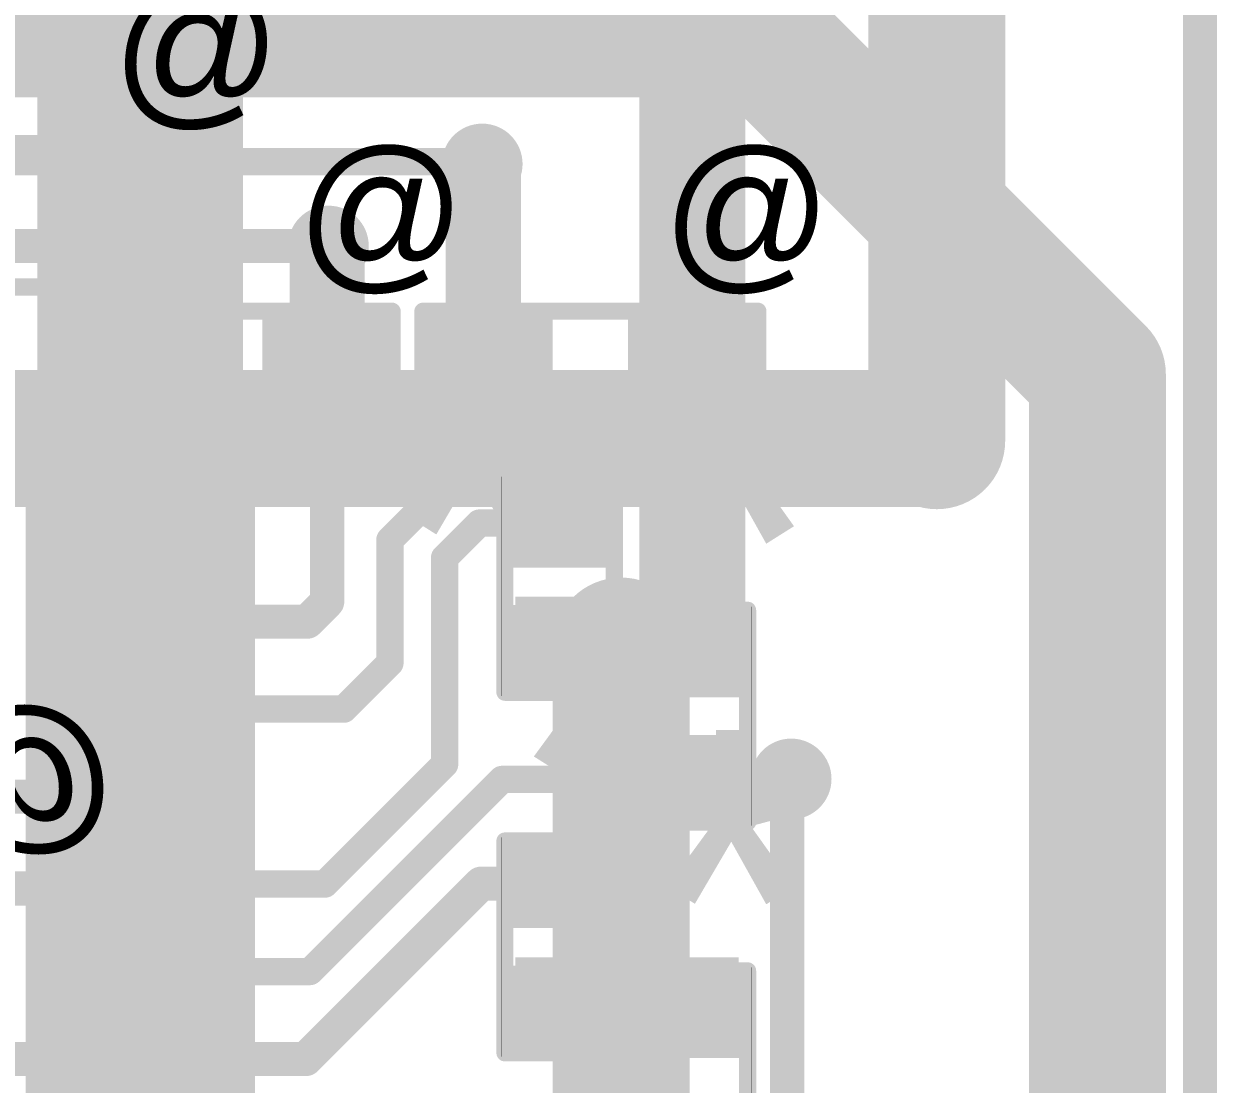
# Model space of a CAD drawing. Header units: millimetres. Extents: x -0.27 to 3.22, y -0.27 to 1.91.
# Drawn here: x 2.8709 to 3.22, y 0.5698 to 0.88 of the extents above; entities that cross this region are included whole.
import ezdxf

# ---------------------------------------------------------------- set-up
doc = ezdxf.new("R2010")
doc.units = ezdxf.units.MM
doc.header["$MEASUREMENT"] = 0
for name, color, linetype in [('BottomLayer', 5, 'Continuous'), ('BottomOverlay', 54, 'Continuous'), ('Mechanical2', 216, 'Continuous'), ('TopLayer', 1, 'Continuous'), ('TopOverlay', 2, 'Continuous'), ('TopPaste', 8, 'Continuous'), ('TopSolder', 216, 'Continuous'), ('ViaHoleLayer', 16, 'Continuous')]:
    doc.layers.add(name, color=color, linetype=linetype)
doc.styles.add('Arial', font='', dxfattribs={"height": 0.2})
doc.styles.get('Arial').set_extended_font_data('Arial')

# ---------------------------------------------------------------- blocks, each defined once
blk = doc.blocks.new('24_TSSOP_13')
at = {"layer": 'TopLayer'}
for points in [[(-0.1437, 0.14961), (-0.08465, 0.14961), (-0.08465, 0.13189), (-0.1437, 0.13189)], [(0.08465, 0.14961), (0.1437, 0.14961), (0.1437, 0.13189), (0.08465, 0.13189)], [(-0.1437, 0.12402), (-0.08465, 0.12402), (-0.08465, 0.1063), (-0.1437, 0.1063)], [(0.08465, 0.12402), (0.1437, 0.12402), (0.1437, 0.1063), (0.08465, 0.1063)], [(-0.1437, 0.09843), (-0.08465, 0.09843), (-0.08465, 0.08071), (-0.1437, 0.08071)], [(0.08465, 0.09843), (0.1437, 0.09843), (0.1437, 0.08071), (0.08465, 0.08071)], [(-0.1437, 0.07283), (-0.08465, 0.07283), (-0.08465, 0.05512), (-0.1437, 0.05512)], [(0.08465, 0.07283), (0.1437, 0.07283), (0.1437, 0.05512), (0.08465, 0.05512)], [(-0.1437, 0.04724), (-0.08465, 0.04724), (-0.08465, 0.02953), (-0.1437, 0.02953)], [(0.08465, 0.04724), (0.1437, 0.04724), (0.1437, 0.02953), (0.08465, 0.02953)], [(-0.1437, 0.02165), (-0.08465, 0.02165), (-0.08465, 0.00394), (-0.1437, 0.00394)], [(0.08465, 0.02165), (0.1437, 0.02165), (0.1437, 0.00394), (0.08465, 0.00394)], [(-0.1437, -0.00394), (-0.08465, -0.00394), (-0.08465, -0.02165), (-0.1437, -0.02165)], [(0.08465, -0.00394), (0.1437, -0.00394), (0.1437, -0.02165), (0.08465, -0.02165)], [(-0.1437, -0.02953), (-0.08465, -0.02953), (-0.08465, -0.04724), (-0.1437, -0.04724)], [(0.08465, -0.02953), (0.1437, -0.02953), (0.1437, -0.04724), (0.08465, -0.04724)], [(-0.1437, -0.05512), (-0.08465, -0.05512), (-0.08465, -0.07283), (-0.1437, -0.07283)], [(0.08465, -0.05512), (0.1437, -0.05512), (0.1437, -0.07283), (0.08465, -0.07283)], [(-0.1437, -0.08071), (-0.08465, -0.08071), (-0.08465, -0.09843), (-0.1437, -0.09843)], [(0.08465, -0.08071), (0.1437, -0.08071), (0.1437, -0.09843), (0.08465, -0.09843)], [(-0.1437, -0.1063), (-0.08465, -0.1063), (-0.08465, -0.12402), (-0.1437, -0.12402)], [(0.08465, -0.1063), (0.1437, -0.1063), (0.1437, -0.12402), (0.08465, -0.12402)], [(-0.1437, -0.13189), (-0.08465, -0.13189), (-0.08465, -0.14961), (-0.1437, -0.14961)], [(0.08465, -0.13189), (0.1437, -0.13189), (0.1437, -0.14961), (0.08465, -0.14961)]]:
    blk.add_hatch(color=1, dxfattribs=at).paths.add_polyline_path(points)
at = {"layer": 'TopPaste'}
for points in [[(-0.1437, 0.14961), (-0.08465, 0.14961), (-0.08465, 0.13189), (-0.1437, 0.13189)], [(0.08465, 0.14961), (0.1437, 0.14961), (0.1437, 0.13189), (0.08465, 0.13189)], [(-0.1437, 0.12402), (-0.08465, 0.12402), (-0.08465, 0.1063), (-0.1437, 0.1063)], [(0.08465, 0.12402), (0.1437, 0.12402), (0.1437, 0.1063), (0.08465, 0.1063)], [(-0.1437, 0.09843), (-0.08465, 0.09843), (-0.08465, 0.08071), (-0.1437, 0.08071)], [(0.08465, 0.09843), (0.1437, 0.09843), (0.1437, 0.08071), (0.08465, 0.08071)], [(-0.1437, 0.07283), (-0.08465, 0.07283), (-0.08465, 0.05512), (-0.1437, 0.05512)], [(0.08465, 0.07283), (0.1437, 0.07283), (0.1437, 0.05512), (0.08465, 0.05512)], [(-0.1437, 0.04724), (-0.08465, 0.04724), (-0.08465, 0.02953), (-0.1437, 0.02953)], [(0.08465, 0.04724), (0.1437, 0.04724), (0.1437, 0.02953), (0.08465, 0.02953)], [(-0.1437, 0.02165), (-0.08465, 0.02165), (-0.08465, 0.00394), (-0.1437, 0.00394)], [(0.08465, 0.02165), (0.1437, 0.02165), (0.1437, 0.00394), (0.08465, 0.00394)], [(-0.1437, -0.00394), (-0.08465, -0.00394), (-0.08465, -0.02165), (-0.1437, -0.02165)], [(0.08465, -0.00394), (0.1437, -0.00394), (0.1437, -0.02165), (0.08465, -0.02165)], [(-0.1437, -0.02953), (-0.08465, -0.02953), (-0.08465, -0.04724), (-0.1437, -0.04724)], [(0.08465, -0.02953), (0.1437, -0.02953), (0.1437, -0.04724), (0.08465, -0.04724)], [(-0.1437, -0.05512), (-0.08465, -0.05512), (-0.08465, -0.07283), (-0.1437, -0.07283)], [(0.08465, -0.05512), (0.1437, -0.05512), (0.1437, -0.07283), (0.08465, -0.07283)], [(-0.1437, -0.08071), (-0.08465, -0.08071), (-0.08465, -0.09843), (-0.1437, -0.09843)], [(0.08465, -0.08071), (0.1437, -0.08071), (0.1437, -0.09843), (0.08465, -0.09843)], [(-0.1437, -0.1063), (-0.08465, -0.1063), (-0.08465, -0.12402), (-0.1437, -0.12402)], [(0.08465, -0.1063), (0.1437, -0.1063), (0.1437, -0.12402), (0.08465, -0.12402)], [(-0.1437, -0.13189), (-0.08465, -0.13189), (-0.08465, -0.14961), (-0.1437, -0.14961)], [(0.08465, -0.13189), (0.1437, -0.13189), (0.1437, -0.14961), (0.08465, -0.14961)]]:
    blk.add_hatch(color=8, dxfattribs=at).paths.add_polyline_path(points)
at = {"layer": 'TopSolder'}
for points in [[(-0.1477, 0.15361), (-0.08065, 0.15361), (-0.08065, 0.12789), (-0.1477, 0.12789)], [(0.08065, 0.15361), (0.1477, 0.15361), (0.1477, 0.12789), (0.08065, 0.12789)], [(-0.1477, 0.12802), (-0.08065, 0.12802), (-0.08065, 0.1023), (-0.1477, 0.1023)], [(0.08065, 0.12802), (0.1477, 0.12802), (0.1477, 0.1023), (0.08065, 0.1023)], [(-0.1477, 0.10243), (-0.08065, 0.10243), (-0.08065, 0.07671), (-0.1477, 0.07671)], [(0.08065, 0.10243), (0.1477, 0.10243), (0.1477, 0.07671), (0.08065, 0.07671)], [(-0.1477, 0.07683), (-0.08065, 0.07683), (-0.08065, 0.05112), (-0.1477, 0.05112)], [(0.08065, 0.07683), (0.1477, 0.07683), (0.1477, 0.05112), (0.08065, 0.05112)], [(-0.1477, 0.05124), (-0.08065, 0.05124), (-0.08065, 0.02553), (-0.1477, 0.02553)], [(0.08065, 0.05124), (0.1477, 0.05124), (0.1477, 0.02553), (0.08065, 0.02553)], [(-0.1477, 0.02565), (-0.08065, 0.02565), (-0.08065, -0.00006), (-0.1477, -0.00006)], [(0.08065, 0.02565), (0.1477, 0.02565), (0.1477, -0.00006), (0.08065, -0.00006)], [(-0.1477, 0.00006), (-0.08065, 0.00006), (-0.08065, -0.02565), (-0.1477, -0.02565)], [(0.08065, 0.00006), (0.1477, 0.00006), (0.1477, -0.02565), (0.08065, -0.02565)], [(-0.1477, -0.02553), (-0.08065, -0.02553), (-0.08065, -0.05124), (-0.1477, -0.05124)], [(0.08065, -0.02553), (0.1477, -0.02553), (0.1477, -0.05124), (0.08065, -0.05124)], [(-0.1477, -0.05112), (-0.08065, -0.05112), (-0.08065, -0.07683), (-0.1477, -0.07683)], [(0.08065, -0.05112), (0.1477, -0.05112), (0.1477, -0.07683), (0.08065, -0.07683)], [(-0.1477, -0.07671), (-0.08065, -0.07671), (-0.08065, -0.10243), (-0.1477, -0.10243)], [(0.08065, -0.07671), (0.1477, -0.07671), (0.1477, -0.10243), (0.08065, -0.10243)], [(-0.1477, -0.1023), (-0.08065, -0.1023), (-0.08065, -0.12802), (-0.1477, -0.12802)], [(0.08065, -0.1023), (0.1477, -0.1023), (0.1477, -0.12802), (0.08065, -0.12802)], [(-0.1477, -0.12789), (-0.08065, -0.12789), (-0.08065, -0.15361), (-0.1477, -0.15361)], [(0.08065, -0.12789), (0.1477, -0.12789), (0.1477, -0.15361), (0.08065, -0.15361)]]:
    blk.add_hatch(color=216, dxfattribs=at).paths.add_polyline_path(points)
at = {"layer": 'TopOverlay'}
for points, const_width in [([(-0.145, 0.155, 1), (-0.155, 0.155, 1)], 0.005), ([(-0.15625, 0.155, 1), (-0.15375, 0.155, 1)], 0.0025), ([(-0.14625, 0.155, 1), (-0.14375, 0.155, 1)], 0.0025), ([(-0.07874, 0.15523, 1), (-0.07624, 0.15523, 1)], 0.0025), ([(0.07626, 0.15523, 1), (0.07876, 0.15523, 1)], 0.0025), ([(-0.07794, -0.15158, 1), (-0.07544, -0.15158, 1)], 0.0025), ([(0.07706, -0.15158, 1), (0.07956, -0.15158, 1)], 0.0025)]:
    blk.add_lwpolyline(points, format="xyb", close=True, dxfattribs=dict(at, const_width=const_width))
at = {"layer": 'TopOverlay', "const_width": 0.005}
for points in [[(-0.07749, 0.15523), (0.07751, 0.15523)], [(-0.07669, -0.15158), (0.07831, -0.15158)]]:
    blk.add_lwpolyline(points, dxfattribs=at)
blk = doc.blocks.new('R__0402_26')
at = {"layer": 'TopLayer'}
for points in [[(-0.0275, -0.0125), (-0.0275, 0.0125), (-0.0095, 0.0125), (-0.0095, -0.0125)], [(0.0095, -0.0125), (0.0095, 0.0125), (0.0275, 0.0125), (0.0275, -0.0125)]]:
    blk.add_hatch(color=1, dxfattribs=at).paths.add_polyline_path(points)
at = {"layer": 'TopPaste'}
for points in [[(-0.0275, -0.0125), (-0.0275, 0.0125), (-0.0095, 0.0125), (-0.0095, -0.0125)], [(0.0095, -0.0125), (0.0095, 0.0125), (0.0275, 0.0125), (0.0275, -0.0125)]]:
    blk.add_hatch(color=8, dxfattribs=at).paths.add_polyline_path(points)
at = {"layer": 'TopSolder'}
for points in [[(-0.0315, -0.0165), (-0.0315, 0.0165), (-0.0055, 0.0165), (-0.0055, -0.0165)], [(0.0055, -0.0165), (0.0055, 0.0165), (0.0315, 0.0165), (0.0315, -0.0165)]]:
    blk.add_hatch(color=216, dxfattribs=at).paths.add_polyline_path(points)
at = {"layer": 'TopOverlay'}
for points, const_width in [([(0.031, 0.016), (-0.031, 0.016)], 0.005), ([(-0.031, -0.016), (-0.031, 0.016)], 0.005), ([(0.031, -0.016), (0.031, 0.016)], 0.005), ([(0.031, -0.016), (-0.031, -0.016)], 0.005), ([(0.032, -0.017), (-0.032, -0.017)], 0.000127)]:
    blk.add_lwpolyline(points, dxfattribs=dict(at, const_width=const_width))
for points, const_width in [([(-0.03225, 0.016, 1), (-0.02975, 0.016, 1)], 0.0025), ([(-0.03225, 0.016, 1), (-0.02975, 0.016, 1)], 0.0025), ([(0.02975, 0.016, 1), (0.03225, 0.016, 1)], 0.0025), ([(0.02975, 0.016, 1), (0.03225, 0.016, 1)], 0.0025), ([(-0.03225, -0.016, 1), (-0.02975, -0.016, 1)], 0.0025), ([(-0.03225, -0.016, 1), (-0.02975, -0.016, 1)], 0.0025), ([(0.02975, -0.016, 1), (0.03225, -0.016, 1)], 0.0025), ([(0.02975, -0.016, 1), (0.03225, -0.016, 1)], 0.0025), ([(-0.03203, -0.017, 1), (-0.03197, -0.017, 1)], 0.0000635), ([(0.03197, -0.017, 1), (0.03203, -0.017, 1)], 0.0000635)]:
    blk.add_lwpolyline(points, format="xyb", close=True, dxfattribs=dict(at, const_width=const_width))
blk = doc.blocks.new('R__0402_27')
at = {"layer": 'TopLayer'}
for points in [[(-0.0275, -0.0125), (-0.0275, 0.0125), (-0.0095, 0.0125), (-0.0095, -0.0125)], [(0.0095, -0.0125), (0.0095, 0.0125), (0.0275, 0.0125), (0.0275, -0.0125)]]:
    blk.add_hatch(color=1, dxfattribs=at).paths.add_polyline_path(points)
at = {"layer": 'TopPaste'}
for points in [[(-0.0275, -0.0125), (-0.0275, 0.0125), (-0.0095, 0.0125), (-0.0095, -0.0125)], [(0.0095, -0.0125), (0.0095, 0.0125), (0.0275, 0.0125), (0.0275, -0.0125)]]:
    blk.add_hatch(color=8, dxfattribs=at).paths.add_polyline_path(points)
at = {"layer": 'TopSolder'}
for points in [[(-0.0315, -0.0165), (-0.0315, 0.0165), (-0.0055, 0.0165), (-0.0055, -0.0165)], [(0.0055, -0.0165), (0.0055, 0.0165), (0.0315, 0.0165), (0.0315, -0.0165)]]:
    blk.add_hatch(color=216, dxfattribs=at).paths.add_polyline_path(points)
at = {"layer": 'TopOverlay'}
for points, const_width in [([(-0.031, 0.016), (-0.031, -0.016)], 0.005), ([(-0.031, 0.016), (0.031, 0.016)], 0.005), ([(0.031, 0.016), (0.031, -0.016)], 0.005), ([(-0.031, -0.016), (0.031, -0.016)], 0.005), ([(-0.032, -0.017), (0.032, -0.017)], 0.000127)]:
    blk.add_lwpolyline(points, dxfattribs=dict(at, const_width=const_width))
for points, const_width in [([(-0.03225, 0.016, 1), (-0.02975, 0.016, 1)], 0.0025), ([(-0.03225, 0.016, 1), (-0.02975, 0.016, 1)], 0.0025), ([(0.02975, 0.016, 1), (0.03225, 0.016, 1)], 0.0025), ([(0.02975, 0.016, 1), (0.03225, 0.016, 1)], 0.0025), ([(-0.03225, -0.016, 1), (-0.02975, -0.016, 1)], 0.0025), ([(-0.03225, -0.016, 1), (-0.02975, -0.016, 1)], 0.0025), ([(0.02975, -0.016, 1), (0.03225, -0.016, 1)], 0.0025), ([(0.02975, -0.016, 1), (0.03225, -0.016, 1)], 0.0025), ([(-0.03203, -0.017, 1), (-0.03197, -0.017, 1)], 0.0000635), ([(0.03197, -0.017, 1), (0.03203, -0.017, 1)], 0.0000635)]:
    blk.add_lwpolyline(points, format="xyb", close=True, dxfattribs=dict(at, const_width=const_width))
blk = doc.blocks.new('R__0402_28')
at = {"layer": 'TopLayer'}
for points in [[(-0.0275, -0.0125), (-0.0275, 0.0125), (-0.0095, 0.0125), (-0.0095, -0.0125)], [(0.0095, -0.0125), (0.0095, 0.0125), (0.0275, 0.0125), (0.0275, -0.0125)]]:
    blk.add_hatch(color=1, dxfattribs=at).paths.add_polyline_path(points)
at = {"layer": 'TopPaste'}
for points in [[(-0.0275, -0.0125), (-0.0275, 0.0125), (-0.0095, 0.0125), (-0.0095, -0.0125)], [(0.0095, -0.0125), (0.0095, 0.0125), (0.0275, 0.0125), (0.0275, -0.0125)]]:
    blk.add_hatch(color=8, dxfattribs=at).paths.add_polyline_path(points)
at = {"layer": 'TopSolder'}
for points in [[(-0.0315, -0.0165), (-0.0315, 0.0165), (-0.0055, 0.0165), (-0.0055, -0.0165)], [(0.0055, -0.0165), (0.0055, 0.0165), (0.0315, 0.0165), (0.0315, -0.0165)]]:
    blk.add_hatch(color=216, dxfattribs=at).paths.add_polyline_path(points)
at = {"layer": 'TopOverlay'}
for points, const_width in [([(-0.031, -0.016), (-0.031, 0.016)], 0.005), ([(0.031, 0.016), (-0.031, 0.016)], 0.005), ([(0.031, -0.016), (0.031, 0.016)], 0.005), ([(0.031, -0.016), (-0.031, -0.016)], 0.005), ([(0.032, -0.017), (-0.032, -0.017)], 0.000127)]:
    blk.add_lwpolyline(points, dxfattribs=dict(at, const_width=const_width))
for points, const_width in [([(-0.03225, 0.016, 1), (-0.02975, 0.016, 1)], 0.0025), ([(-0.03225, 0.016, 1), (-0.02975, 0.016, 1)], 0.0025), ([(0.02975, 0.016, 1), (0.03225, 0.016, 1)], 0.0025), ([(0.02975, 0.016, 1), (0.03225, 0.016, 1)], 0.0025), ([(-0.03225, -0.016, 1), (-0.02975, -0.016, 1)], 0.0025), ([(-0.03225, -0.016, 1), (-0.02975, -0.016, 1)], 0.0025), ([(0.02975, -0.016, 1), (0.03225, -0.016, 1)], 0.0025), ([(0.02975, -0.016, 1), (0.03225, -0.016, 1)], 0.0025), ([(-0.03203, -0.017, 1), (-0.03197, -0.017, 1)], 0.0000635), ([(0.03197, -0.017, 1), (0.03203, -0.017, 1)], 0.0000635)]:
    blk.add_lwpolyline(points, format="xyb", close=True, dxfattribs=dict(at, const_width=const_width))
blk = doc.blocks.new('R__0402_29')
at = {"layer": 'TopLayer'}
for points in [[(-0.0275, -0.0125), (-0.0275, 0.0125), (-0.0095, 0.0125), (-0.0095, -0.0125)], [(0.0095, -0.0125), (0.0095, 0.0125), (0.0275, 0.0125), (0.0275, -0.0125)]]:
    blk.add_hatch(color=1, dxfattribs=at).paths.add_polyline_path(points)
at = {"layer": 'TopPaste'}
for points in [[(-0.0275, -0.0125), (-0.0275, 0.0125), (-0.0095, 0.0125), (-0.0095, -0.0125)], [(0.0095, -0.0125), (0.0095, 0.0125), (0.0275, 0.0125), (0.0275, -0.0125)]]:
    blk.add_hatch(color=8, dxfattribs=at).paths.add_polyline_path(points)
at = {"layer": 'TopSolder'}
for points in [[(-0.0315, -0.0165), (-0.0315, 0.0165), (-0.0055, 0.0165), (-0.0055, -0.0165)], [(0.0055, -0.0165), (0.0055, 0.0165), (0.0315, 0.0165), (0.0315, -0.0165)]]:
    blk.add_hatch(color=216, dxfattribs=at).paths.add_polyline_path(points)
at = {"layer": 'TopOverlay'}
for points, const_width in [([(-0.031, 0.016), (-0.031, -0.016)], 0.005), ([(-0.031, 0.016), (0.031, 0.016)], 0.005), ([(0.031, 0.016), (0.031, -0.016)], 0.005), ([(-0.031, -0.016), (0.031, -0.016)], 0.005), ([(-0.032, -0.017), (0.032, -0.017)], 0.000127)]:
    blk.add_lwpolyline(points, dxfattribs=dict(at, const_width=const_width))
for points, const_width in [([(-0.03225, 0.016, 1), (-0.02975, 0.016, 1)], 0.0025), ([(-0.03225, 0.016, 1), (-0.02975, 0.016, 1)], 0.0025), ([(0.02975, 0.016, 1), (0.03225, 0.016, 1)], 0.0025), ([(0.02975, 0.016, 1), (0.03225, 0.016, 1)], 0.0025), ([(-0.03225, -0.016, 1), (-0.02975, -0.016, 1)], 0.0025), ([(-0.03225, -0.016, 1), (-0.02975, -0.016, 1)], 0.0025), ([(0.02975, -0.016, 1), (0.03225, -0.016, 1)], 0.0025), ([(0.02975, -0.016, 1), (0.03225, -0.016, 1)], 0.0025), ([(-0.03203, -0.017, 1), (-0.03197, -0.017, 1)], 0.0000635), ([(0.03197, -0.017, 1), (0.03203, -0.017, 1)], 0.0000635)]:
    blk.add_lwpolyline(points, format="xyb", close=True, dxfattribs=dict(at, const_width=const_width))
blk = doc.blocks.new('R__0603_122')
at = {"layer": 'TopLayer'}
for points in [[(-0.015, 0.0175), (-0.015, -0.0175), (-0.045, -0.0175), (-0.045, 0.0175)], [(0.045, 0.0175), (0.045, -0.0175), (0.015, -0.0175), (0.015, 0.0175)]]:
    blk.add_hatch(color=1, dxfattribs=at).paths.add_polyline_path(points)
at = {"layer": 'TopPaste'}
for points in [[(-0.015, 0.0175), (-0.015, -0.0175), (-0.045, -0.0175), (-0.045, 0.0175)], [(0.045, 0.0175), (0.045, -0.0175), (0.015, -0.0175), (0.015, 0.0175)]]:
    blk.add_hatch(color=8, dxfattribs=at).paths.add_polyline_path(points)
at = {"layer": 'TopSolder'}
for points in [[(-0.011, 0.0215), (-0.011, -0.0215), (-0.049, -0.0215), (-0.049, 0.0215)], [(0.049, 0.0215), (0.049, -0.0215), (0.011, -0.0215), (0.011, 0.0215)]]:
    blk.add_hatch(color=216, dxfattribs=at).paths.add_polyline_path(points)
at = {"layer": 'TopOverlay', "const_width": 0.005}
for points in [[(0.049, 0.021), (-0.049, 0.021)], [(-0.049, 0.021), (-0.049, -0.021)], [(0.049, 0.021), (0.049, -0.021)], [(0.049, -0.021), (-0.049, -0.021)]]:
    blk.add_lwpolyline(points, dxfattribs=at)
at = {"layer": 'TopOverlay', "const_width": 0.0025}
for points in [[(-0.05025, 0.021, 1), (-0.04775, 0.021, 1)], [(-0.05025, 0.021, 1), (-0.04775, 0.021, 1)], [(0.04775, 0.021, 1), (0.05025, 0.021, 1)], [(0.04775, 0.021, 1), (0.05025, 0.021, 1)], [(-0.05025, -0.021, 1), (-0.04775, -0.021, 1)], [(-0.05025, -0.021, 1), (-0.04775, -0.021, 1)], [(0.04775, -0.021, 1), (0.05025, -0.021, 1)], [(0.04775, -0.021, 1), (0.05025, -0.021, 1)]]:
    blk.add_lwpolyline(points, format="xyb", close=True, dxfattribs=at)
blk = doc.blocks.new('R__0603_128')
at = {"layer": 'TopLayer'}
for points in [[(-0.015, 0.0175), (-0.015, -0.0175), (-0.045, -0.0175), (-0.045, 0.0175)], [(0.045, 0.0175), (0.045, -0.0175), (0.015, -0.0175), (0.015, 0.0175)]]:
    blk.add_hatch(color=1, dxfattribs=at).paths.add_polyline_path(points)
at = {"layer": 'TopPaste'}
for points in [[(-0.015, 0.0175), (-0.015, -0.0175), (-0.045, -0.0175), (-0.045, 0.0175)], [(0.045, 0.0175), (0.045, -0.0175), (0.015, -0.0175), (0.015, 0.0175)]]:
    blk.add_hatch(color=8, dxfattribs=at).paths.add_polyline_path(points)
at = {"layer": 'TopSolder'}
for points in [[(-0.011, 0.0215), (-0.011, -0.0215), (-0.049, -0.0215), (-0.049, 0.0215)], [(0.049, 0.0215), (0.049, -0.0215), (0.011, -0.0215), (0.011, 0.0215)]]:
    blk.add_hatch(color=216, dxfattribs=at).paths.add_polyline_path(points)
at = {"layer": 'TopOverlay', "const_width": 0.005}
for points in [[(0.049, 0.021), (-0.049, 0.021)], [(-0.049, 0.021), (-0.049, -0.021)], [(0.049, 0.021), (0.049, -0.021)], [(0.049, -0.021), (-0.049, -0.021)]]:
    blk.add_lwpolyline(points, dxfattribs=at)
at = {"layer": 'TopOverlay', "const_width": 0.0025}
for points in [[(-0.05025, 0.021, 1), (-0.04775, 0.021, 1)], [(-0.05025, 0.021, 1), (-0.04775, 0.021, 1)], [(0.04775, 0.021, 1), (0.05025, 0.021, 1)], [(0.04775, 0.021, 1), (0.05025, 0.021, 1)], [(-0.05025, -0.021, 1), (-0.04775, -0.021, 1)], [(-0.05025, -0.021, 1), (-0.04775, -0.021, 1)], [(0.04775, -0.021, 1), (0.05025, -0.021, 1)], [(0.04775, -0.021, 1), (0.05025, -0.021, 1)]]:
    blk.add_lwpolyline(points, format="xyb", close=True, dxfattribs=at)
blk = doc.blocks.new('R__0603_130')
at = {"layer": 'TopLayer'}
for points in [[(-0.015, 0.0175), (-0.015, -0.0175), (-0.045, -0.0175), (-0.045, 0.0175)], [(0.045, 0.0175), (0.045, -0.0175), (0.015, -0.0175), (0.015, 0.0175)]]:
    blk.add_hatch(color=1, dxfattribs=at).paths.add_polyline_path(points)
at = {"layer": 'TopPaste'}
for points in [[(-0.015, 0.0175), (-0.015, -0.0175), (-0.045, -0.0175), (-0.045, 0.0175)], [(0.045, 0.0175), (0.045, -0.0175), (0.015, -0.0175), (0.015, 0.0175)]]:
    blk.add_hatch(color=8, dxfattribs=at).paths.add_polyline_path(points)
at = {"layer": 'TopSolder'}
for points in [[(-0.011, 0.0215), (-0.011, -0.0215), (-0.049, -0.0215), (-0.049, 0.0215)], [(0.049, 0.0215), (0.049, -0.0215), (0.011, -0.0215), (0.011, 0.0215)]]:
    blk.add_hatch(color=216, dxfattribs=at).paths.add_polyline_path(points)
at = {"layer": 'TopOverlay', "const_width": 0.005}
for points in [[(-0.049, 0.021), (0.049, 0.021)], [(-0.049, -0.021), (-0.049, 0.021)], [(0.049, -0.021), (0.049, 0.021)], [(-0.049, -0.021), (0.049, -0.021)]]:
    blk.add_lwpolyline(points, dxfattribs=at)
at = {"layer": 'TopOverlay', "const_width": 0.0025}
for points in [[(-0.05025, 0.021, 1), (-0.04775, 0.021, 1)], [(-0.05025, 0.021, 1), (-0.04775, 0.021, 1)], [(0.04775, 0.021, 1), (0.05025, 0.021, 1)], [(0.04775, 0.021, 1), (0.05025, 0.021, 1)], [(-0.05025, -0.021, 1), (-0.04775, -0.021, 1)], [(-0.05025, -0.021, 1), (-0.04775, -0.021, 1)], [(0.04775, -0.021, 1), (0.05025, -0.021, 1)], [(0.04775, -0.021, 1), (0.05025, -0.021, 1)]]:
    blk.add_lwpolyline(points, format="xyb", close=True, dxfattribs=at)

msp = doc.modelspace()

# ---------------------------------------------------------------- hatches: boundary and pattern name
at = {"layer": 'BottomLayer'}
h = msp.add_hatch(color=5, dxfattribs=at)
edge = h.paths.add_edge_path()
edge.add_arc((3.005, 0.839), 0.01181, 0, 360)
h = msp.add_hatch(color=5, dxfattribs=at)
edge = h.paths.add_edge_path()
edge.add_arc((2.96, 0.815), 0.01181, 0, 360)
h = msp.add_hatch(color=5, dxfattribs=at)
edge = h.paths.add_edge_path()
edge.add_arc((3.138, 0.758), 0.01181, 0, 360)
h = msp.add_hatch(color=5, dxfattribs=at)
edge = h.paths.add_edge_path()
edge.add_arc((3.04565, 0.698), 0.01181, 0, 360)
h = msp.add_hatch(color=5, dxfattribs=at)
edge = h.paths.add_edge_path()
edge.add_arc((3.09538, 0.65907), 0.01181, 0, 360)
h = msp.add_hatch(color=5, dxfattribs=at)
edge = h.paths.add_edge_path()
edge.add_arc((3.04565, 0.59293), 0.01181, 0, 360)
at = {"layer": 'TopLayer'}
for points in [[(2.168, 0.8585), (3.082, 0.8585), (3.082, 0.8985), (2.168, 0.8985)], [(3.051, 0.705), (3.082, 0.705), (3.082, 0.8985), (3.051, 0.8985)], [(2.87483, 0.72143), (2.935, 0.72143), (2.935, 0.89543), (2.87483, 0.89543)], [(3.01465, 0.68443), (3.082, 0.68443), (3.082, 0.71243), (3.01465, 0.71243)], [(3.01465, 0.57893), (3.08, 0.57893), (3.08, 0.60693), (3.01465, 0.60693)]]:
    msp.add_hatch(color=1, dxfattribs=at).paths.add_polyline_path(points)
h = msp.add_hatch(color=1, dxfattribs=at)
edge = h.paths.add_edge_path()
edge.add_arc((3.005, 0.839), 0.01181, 0, 360)
h = msp.add_hatch(color=1, dxfattribs=at)
edge = h.paths.add_edge_path()
edge.add_arc((2.96, 0.815), 0.01181, 0, 360)
h = msp.add_hatch(color=1, dxfattribs=at)
edge = h.paths.add_edge_path()
edge.add_arc((3.138, 0.758), 0.01181, 0, 360)
h = msp.add_hatch(color=1, dxfattribs=at)
edge = h.paths.add_edge_path()
edge.add_arc((3.04565, 0.698), 0.01181, 0, 360)
h = msp.add_hatch(color=1, dxfattribs=at)
edge = h.paths.add_edge_path()
edge.add_arc((3.09538, 0.65907), 0.01181, 0, 360)
h = msp.add_hatch(color=1, dxfattribs=at)
edge = h.paths.add_edge_path()
edge.add_arc((3.04565, 0.59293), 0.01181, 0, 360)
at = {"layer": 'ViaHoleLayer'}
h = msp.add_hatch(color=16, dxfattribs=at)
edge = h.paths.add_edge_path()
edge.add_arc((3.005, 0.839), 0.00591, 0, 360)
h = msp.add_hatch(color=16, dxfattribs=at)
edge = h.paths.add_edge_path()
edge.add_arc((2.96, 0.815), 0.00591, 0, 360)
h = msp.add_hatch(color=16, dxfattribs=at)
edge = h.paths.add_edge_path()
edge.add_arc((3.138, 0.758), 0.00591, 0, 360)
h = msp.add_hatch(color=16, dxfattribs=at)
edge = h.paths.add_edge_path()
edge.add_arc((3.04565, 0.698), 0.00591, 0, 360)
h = msp.add_hatch(color=16, dxfattribs=at)
edge = h.paths.add_edge_path()
edge.add_arc((3.09538, 0.65907), 0.00591, 0, 360)
h = msp.add_hatch(color=16, dxfattribs=at)
edge = h.paths.add_edge_path()
edge.add_arc((3.04565, 0.59293), 0.00591, 0, 360)

# ---------------------------------------------------------------- linework, layer by layer
at = {"layer": 'BottomLayer'}
for points, const_width in [([(3.06047, 0.902), (3.185, 0.77747)], 0.04), ([(2.393, 0.83969), (3.00431, 0.83969)], 0.008), ([(3.00431, 0.83969), (3.005, 0.839)], 0.008), ([(2.348, 0.815), (2.96, 0.815)], 0.01), ([(3.185, 0.146), (3.185, 0.77747)], 0.04), ([(2.82569, 0.75869), (3.13731, 0.75869)], 0.04), ([(3.13731, 0.75869), (3.138, 0.758)], 0.04), ([(3.04565, 0.59293), (3.04565, 0.698)], 0.04), ([(3.09419, 0.65888), (3.09538, 0.66007)], 0.01), ([(3.09419, 0.15427), (3.09419, 0.65888)], 0.01), ([(3.04565, 0.48693), (3.04565, 0.59293)], 0.04)]:
    msp.add_lwpolyline(points, dxfattribs=dict(at, const_width=const_width))
for points, const_width in [([(3.00231, 0.83969, 1), (3.00631, 0.83969, 1)], 0.004), ([(3.00231, 0.83969, 1), (3.00631, 0.83969, 1)], 0.004), ([(3.003, 0.839, 1), (3.007, 0.839, 1)], 0.004), ([(2.9575, 0.815, 1), (2.9625, 0.815, 1)], 0.005), ([(3.175, 0.77747, 1), (3.195, 0.77747, 1)], 0.02), ([(3.175, 0.77747, 1), (3.195, 0.77747, 1)], 0.02), ([(3.12731, 0.75869, 1), (3.14731, 0.75869, 1)], 0.02), ([(3.12731, 0.75869, 1), (3.14731, 0.75869, 1)], 0.02), ([(3.128, 0.758, 1), (3.148, 0.758, 1)], 0.02), ([(3.03565, 0.698, 1), (3.05565, 0.698, 1)], 0.02), ([(3.09169, 0.65888, 1), (3.09669, 0.65888, 1)], 0.005), ([(3.09169, 0.65888, 1), (3.09669, 0.65888, 1)], 0.005), ([(3.09288, 0.66007, 1), (3.09788, 0.66007, 1)], 0.005), ([(3.03565, 0.59293, 1), (3.05565, 0.59293, 1)], 0.02), ([(3.03565, 0.59293, 1), (3.05565, 0.59293, 1)], 0.02)]:
    msp.add_lwpolyline(points, format="xyb", close=True, dxfattribs=dict(at, const_width=const_width))
at = {"layer": 'Mechanical2', "const_width": 0.01}
msp.add_lwpolyline([(3.215, 1.904), (3.215, -0.087)], dxfattribs=at)
at = {"layer": 'TopLayer'}
for points, const_width in [([(3.10407, 0.9255), (3.138, 0.89157)], 0.04), ([(3.138, 0.758), (3.138, 0.89157)], 0.04), ([(3.005, 0.839), (3.00531, 0.83869)], 0.022), ([(3.00531, 0.77628), (3.00531, 0.83869)], 0.022), ([(2.95965, 0.81465), (2.96, 0.815)], 0.022), ([(2.95965, 0.77493), (2.95965, 0.81465)], 0.022), ([(3.00531, 0.77628), (3.00665, 0.77493)], 0.022), ([(2.95965, 0.71095), (2.95965, 0.77493)], 0.01), ([(3.004, 0.77159), (3.007, 0.77459)], 0.01), ([(3.00665, 0.77493), (3.007, 0.77459)], 0.01), ([(3.004, 0.755), (3.004, 0.77159)], 0.008), ([(2.978, 0.729), (3.004, 0.755)], 0.008), ([(2.994, 0.72379), (3.00415, 0.73393)], 0.008), ([(3.00415, 0.73393), (3.02765, 0.73393)], 0.008), ([(2.978, 0.693), (2.978, 0.729)], 0.008), ([(2.994, 0.66335), (2.994, 0.72379)], 0.008), ([(2.9538, 0.70509), (2.95965, 0.71095)], 0.01), ([(2.905, 0.70509), (2.9538, 0.70509)], 0.01), ([(2.9645, 0.6795), (2.978, 0.693)], 0.008), ([(2.905, 0.6795), (2.9645, 0.6795)], 0.008), ([(2.96483, 0.63418), (2.994, 0.66335)], 0.008), ([(3.06737, 0.65965), (3.09496, 0.65965)], 0.01), ([(2.98183, 0.62996), (3.0108, 0.65893)], 0.008), ([(3.0108, 0.65893), (3.06665, 0.65893)], 0.008), ([(2.85309, 0.65391), (2.905, 0.65391)], 0.01), ([(2.95897, 0.62832), (2.96483, 0.63418)], 0.008), ([(2.96483, 0.63418), (2.96483, 0.63418)], 0.008), ([(2.844, 0.627), (2.90368, 0.627)], 0.01), ([(2.90368, 0.627), (2.905, 0.62832)], 0.01), ([(2.905, 0.62832), (2.95897, 0.62832)], 0.008), ([(2.95339, 0.57714), (3.00468, 0.62843)], 0.01), ([(2.95459, 0.60273), (2.98183, 0.62996)], 0.008), ([(2.98183, 0.62996), (2.98183, 0.62996)], 0.008), ([(3.00468, 0.62843), (3.02765, 0.62843)], 0.01), ([(2.925, 0.60273), (2.95459, 0.60273)], 0.008), ([(2.85514, 0.57714), (2.905, 0.57714)], 0.01), ([(2.925, 0.57714), (2.95339, 0.57714)], 0.01)]:
    msp.add_lwpolyline(points, dxfattribs=dict(at, const_width=const_width))
for points, const_width in [([(3.128, 0.89157, 1), (3.148, 0.89157, 1)], 0.02), ([(3.128, 0.89157, 1), (3.148, 0.89157, 1)], 0.02), ([(2.9995, 0.839, 1), (3.0105, 0.839, 1)], 0.011), ([(2.99981, 0.83869, 1), (3.01081, 0.83869, 1)], 0.011), ([(2.99981, 0.83869, 1), (3.01081, 0.83869, 1)], 0.011), ([(2.95415, 0.81465, 1), (2.96515, 0.81465, 1)], 0.011), ([(2.95415, 0.81465, 1), (2.96515, 0.81465, 1)], 0.011), ([(2.9545, 0.815, 1), (2.9655, 0.815, 1)], 0.011), ([(2.95415, 0.77493, 1), (2.96515, 0.77493, 1)], 0.011), ([(2.99981, 0.77628, 1), (3.01081, 0.77628, 1)], 0.011), ([(2.99981, 0.77628, 1), (3.01081, 0.77628, 1)], 0.011), ([(3.00115, 0.77493, 1), (3.01215, 0.77493, 1)], 0.011), ([(2.95715, 0.77493, 1), (2.96215, 0.77493, 1)], 0.005), ([(3.00415, 0.77493, 1), (3.00915, 0.77493, 1)], 0.005), ([(3.0045, 0.77459, 1), (3.0095, 0.77459, 1)], 0.005), ([(3.0045, 0.77459, 1), (3.0095, 0.77459, 1)], 0.005), ([(3.0015, 0.77159, 1), (3.0065, 0.77159, 1)], 0.005), ([(3.002, 0.77159, 1), (3.006, 0.77159, 1)], 0.004), ([(3.128, 0.758, 1), (3.148, 0.758, 1)], 0.02), ([(3.002, 0.755, 1), (3.006, 0.755, 1)], 0.004), ([(3.002, 0.755, 1), (3.006, 0.755, 1)], 0.004), ([(3.00215, 0.73393, 1), (3.00615, 0.73393, 1)], 0.004), ([(3.00215, 0.73393, 1), (3.00615, 0.73393, 1)], 0.004), ([(3.02565, 0.73393, 1), (3.02965, 0.73393, 1)], 0.004), ([(2.976, 0.729, 1), (2.98, 0.729, 1)], 0.004), ([(2.976, 0.729, 1), (2.98, 0.729, 1)], 0.004), ([(2.992, 0.72379, 1), (2.996, 0.72379, 1)], 0.004), ([(2.992, 0.72379, 1), (2.996, 0.72379, 1)], 0.004), ([(2.95715, 0.71095, 1), (2.96215, 0.71095, 1)], 0.005), ([(2.95715, 0.71095, 1), (2.96215, 0.71095, 1)], 0.005), ([(2.9025, 0.70509, 1), (2.9075, 0.70509, 1)], 0.005), ([(2.9513, 0.70509, 1), (2.9563, 0.70509, 1)], 0.005), ([(2.9513, 0.70509, 1), (2.9563, 0.70509, 1)], 0.005), ([(2.976, 0.693, 1), (2.98, 0.693, 1)], 0.004), ([(2.976, 0.693, 1), (2.98, 0.693, 1)], 0.004), ([(2.903, 0.6795, 1), (2.907, 0.6795, 1)], 0.004), ([(2.9625, 0.6795, 1), (2.9665, 0.6795, 1)], 0.004), ([(2.9625, 0.6795, 1), (2.9665, 0.6795, 1)], 0.004), ([(2.992, 0.66335, 1), (2.996, 0.66335, 1)], 0.004), ([(2.992, 0.66335, 1), (2.996, 0.66335, 1)], 0.004), ([(3.06487, 0.65965, 1), (3.06987, 0.65965, 1)], 0.005), ([(3.09246, 0.65965, 1), (3.09746, 0.65965, 1)], 0.005), ([(3.0088, 0.65893, 1), (3.0128, 0.65893, 1)], 0.004), ([(3.0088, 0.65893, 1), (3.0128, 0.65893, 1)], 0.004), ([(3.06465, 0.65893, 1), (3.06865, 0.65893, 1)], 0.004), ([(2.9025, 0.65391, 1), (2.9075, 0.65391, 1)], 0.005), ([(2.96283, 0.63418, 1), (2.96683, 0.63418, 1)], 0.004), ([(2.96283, 0.63418, 1), (2.96683, 0.63418, 1)], 0.004), ([(2.96283, 0.63418, 1), (2.96683, 0.63418, 1)], 0.004), ([(2.96283, 0.63418, 1), (2.96683, 0.63418, 1)], 0.004), ([(2.90118, 0.627, 1), (2.90618, 0.627, 1)], 0.005), ([(2.90118, 0.627, 1), (2.90618, 0.627, 1)], 0.005), ([(2.9025, 0.62832, 1), (2.9075, 0.62832, 1)], 0.005), ([(2.903, 0.62832, 1), (2.907, 0.62832, 1)], 0.004), ([(2.95697, 0.62832, 1), (2.96097, 0.62832, 1)], 0.004), ([(2.95697, 0.62832, 1), (2.96097, 0.62832, 1)], 0.004), ([(2.97983, 0.62996, 1), (2.98383, 0.62996, 1)], 0.004), ([(2.97983, 0.62996, 1), (2.98383, 0.62996, 1)], 0.004), ([(2.97983, 0.62996, 1), (2.98383, 0.62996, 1)], 0.004), ([(2.97983, 0.62996, 1), (2.98383, 0.62996, 1)], 0.004), ([(3.00218, 0.62843, 1), (3.00718, 0.62843, 1)], 0.005), ([(3.00218, 0.62843, 1), (3.00718, 0.62843, 1)], 0.005), ([(3.02515, 0.62843, 1), (3.03015, 0.62843, 1)], 0.005), ([(2.923, 0.60273, 1), (2.927, 0.60273, 1)], 0.004), ([(2.95259, 0.60273, 1), (2.95659, 0.60273, 1)], 0.004), ([(2.95259, 0.60273, 1), (2.95659, 0.60273, 1)], 0.004), ([(2.9025, 0.57714, 1), (2.9075, 0.57714, 1)], 0.005), ([(2.9225, 0.57714, 1), (2.9275, 0.57714, 1)], 0.005), ([(2.95089, 0.57714, 1), (2.95589, 0.57714, 1)], 0.005), ([(2.95089, 0.57714, 1), (2.95589, 0.57714, 1)], 0.005)]:
    msp.add_lwpolyline(points, format="xyb", close=True, dxfattribs=dict(at, const_width=const_width))

# ---------------------------------------------------------------- block references
for name, p, rotation in [('R__0603_122', (2.877, 0.824), 180), ('R__0603_128', (3.03665, 0.77493), 180), ('R__0402_26', (3.02765, 0.71543), 270), ('R__0402_27', (3.06665, 0.67743), 90), ('R__0402_28', (3.02765, 0.60993), 270), ('R__0402_29', (3.06665, 0.57193), 90)]:
    msp.add_blockref(name, p, dxfattribs=dict(rotation=rotation))
for name, p in [('R__0603_130', (2.92965, 0.77493)), ('24_TSSOP_13', (2.79083, 0.58993))]:
    msp.add_blockref(name, p)

# ---------------------------------------------------------------- texts
at = {"layer": 'BottomOverlay', "style": 'Arial', "text_generation_flag": 2}
msp.add_text('@', height=0.035, rotation=360, dxfattribs=at).set_placement((2.898, 0.644))
at = {"layer": 'TopOverlay', "style": 'Arial'}
for s, height, p in [('@', 0.035, (2.89665, 0.85593)), ('@', 0.035, (2.95065, 0.80793)), ('@', 0.035, (3.05765, 0.80793)), ('*', 0.1, (2.975, 0.6815)), ('*', 0.1, (3.05065, 0.67893)), ('*', 0.1, (3.01165, 0.61143)), ('*', 0.1, (3.05065, 0.57343)), ('*', 0.1, (3.01165, 0.50543))]:
    msp.add_text(s, height=height, rotation=360, dxfattribs=at).set_placement(p)

doc.saveas('drawing.dxf')
